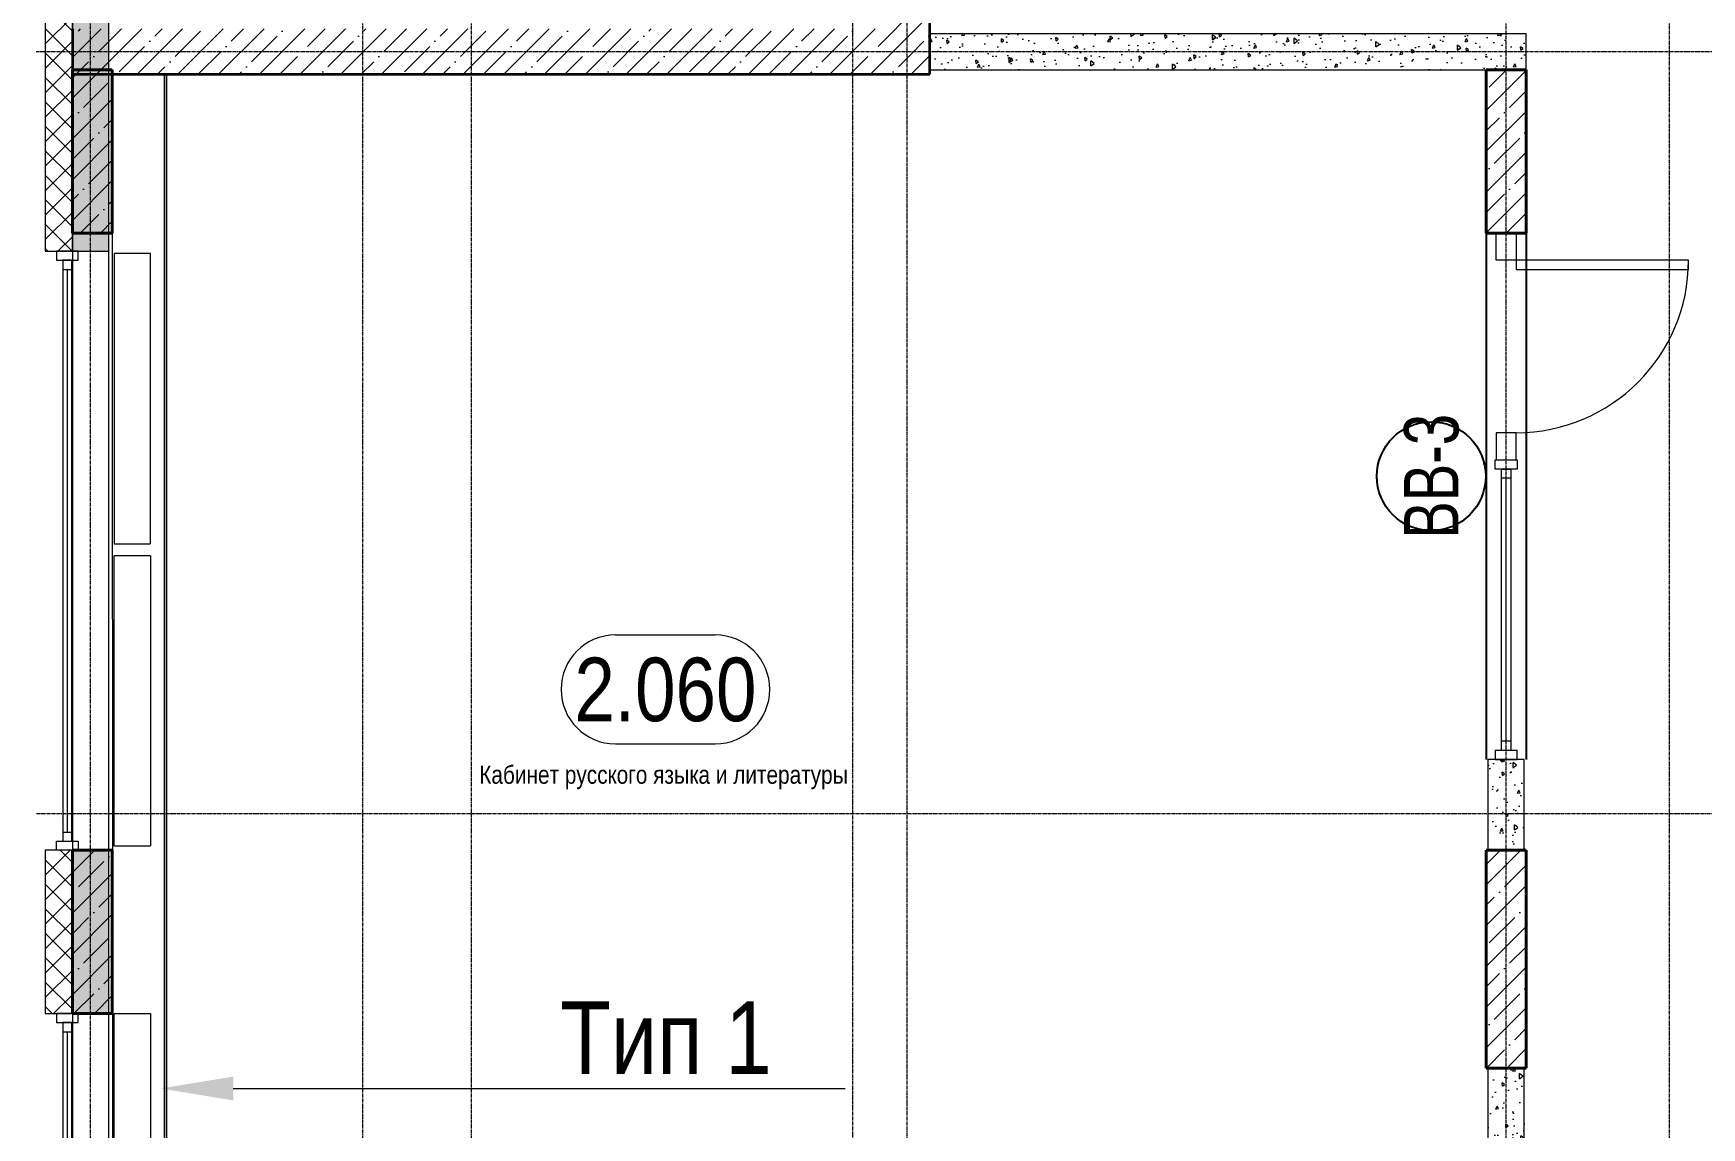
# Model space of a CAD drawing. Header units: millimetres. Extents: x -231292 to 573618, y -153144 to 564035.
# Drawn here: x 103068 to 112261, y 71201 to 77230 of the extents above; entities that cross this region are included whole.
import ezdxf
from ezdxf import colors
from ezdxf.entities.mleader import LeaderData, LeaderLine
from ezdxf.enums import TextEntityAlignment as Align
from ezdxf.math import Vec2, Vec3

# ---------------------------------------------------------------- set-up
doc = ezdxf.new("R2010")
doc.units = ezdxf.units.MM
doc.linetypes.add('CENTER2', pattern=[28.575, 19.05, -3.175, 3.175, -3.175])
doc.linetypes.add('HIDDEN2', pattern=[4.7625, 3.175, -1.5875])
doc.layers.get('0').update_dxf_attribs({"color": 250})
doc.layers.get('Defpoints').update_dxf_attribs({"color": 250})
for name, color, linetype, lineweight in [('A-Wall_Материал_Газоблок_Контур', 250, 'Continuous', 0), ('АР_Area', 250, 'Continuous', 5), ('АР_Витраж', 250, 'Continuous', 13), ('АР_Витраж марка', 250, 'Continuous', 9), ('АР_Двери_витраж', 250, 'Continuous', 9), ('АР_Колонны', 250, 'Continuous', 35), ('АР_Окна', 250, 'Continuous', 5), ('АР_Отопительные приборы', 250, 'HIDDEN2', 0), ('АР_Стены ЖБ', 250, 'Continuous', 35), ('АР_Стены ПЕНОблок', 250, 'Continuous', 20), ('АР_Утеплитель', 250, 'Continuous', 0), ('АР_Штриховка', 250, 'Continuous', 0), ('Зашивка радиаторов тип 1 (фанера и МДФ)', 250, 'Continuous', 0), ('КМ_Фахверки', 250, 'Continuous', 80), ('Размеры зашивки ГКЛ', 250, 'Continuous', 0), ('РД_Оси_100', 250, 'Continuous', 0), ('РД_проем_инж перемыч_фахверк', 250, 'Continuous', 18)]:
    doc.layers.add(name, color=color, linetype=linetype, lineweight=lineweight)
doc.layers.add('РД_Витраж_вн', color=250, linetype='Continuous')
doc.layers.add('РД_Проем', color=250, linetype='Continuous', lineweight=0, plot=False)
doc.styles.add('Arial_09', font='ARIALN.TTF', dxfattribs={"width": 0.9})
doc.styles.add('style1', font='ARIALN.TTF')
pattern_1 = [(45, (8883.4, 13229.69), (-112.2532, 112.2532), []), (45, (8995.66, 13229.69), (-112.2532, 112.2532), [198.4375, -39.6875, 0, -39.6875])]

# ---------------------------------------------------------------- blocks, each defined once
blk = doc.blocks.new('СОШ_2200_АР_ОСИ_М100_28.05.24')
at = {"layer": 'РД_Оси_100', "linetype": 'CENTER2'}
for p, q in [((94500, -6155), (94500, 139938.679)), ((96000, -6155), (96000, 139938.679)), ((102300, -6155), (102300, 139938.679)), ((119910, 59700), (94200, 59700))]:
    blk.add_line(p, q, dxfattribs=at)
for points in [[(96600, -6155), (96600, 139938.679)], [(98700, -6194.98), (98700, 139538.679), (98550, 139938.679)], [(99000, -6195.83), (99000, 139538.679), (99150, 139938.679)], [(103200, -6155), (103200, 139938.679)], [(94200, 63900), (119410, 63900), (119910, 63750)]]:
    blk.add_lwpolyline(points, dxfattribs=at)
blk = doc.blocks.new('MOK-МаркаПом_овал_ареал')
for p, q in [((-2.75, 3), (2.75, 3)), ((-2.75, -3), (2.75, -3))]:
    blk.add_line(p, q)
for centre, radius, start, end in [((-2.75, 0), 3, 90, 270), ((2.75, 0), 3, 270, 90), ((-3.75, 0), 3.5, 0, 0.00095)]:
    blk.add_arc(centre, radius, start, end)
at = {"color": 0, "style": 'style1'}
blk.add_attdef('АР-ПОМЕЩЕНИЕ:НОМЕР', text='', height=3.5, dxfattribs=at).set_placement((0, 0), align=Align.MIDDLE)
at = {"layer": 'Defpoints', "color": 2, "style": 'style1'}
blk.add_attdef('АР-ПОМЕЩЕНИЕ:НАИМЕНОВАНИЕ', text='', height=1, dxfattribs=at).set_placement((-0.094, -4.814), align=Align.MIDDLE)
blk = doc.blocks.new('МаркаВитража1')
at = {"layer": 'Defpoints'}
blk.add_circle((0, 0), 3, dxfattribs=at)
at = {"color": 0, "linetype": 'ByBlock', "lineweight": -2, "style": 'Arial_09', "width": 0.9}
blk.add_attdef('АР-ОКНО:НАИМЕНОВАНИЕ', text='', height=3, dxfattribs=at).set_placement((0, 0), align=Align.MIDDLE)

msp = doc.modelspace()

# ---------------------------------------------------------------- hatches: boundary and pattern name
at = {"layer": 'АР_Штриховка', "linetype": 'Continuous', "lineweight": 5}
h = msp.add_hatch(dxfattribs=at)
h.set_pattern_fill('ANSI35', color=256, scale=25, angle=-360, style=0)
h.set_pattern_definition([(45, (8883.4, 13229.69), (-112.2532, 112.2532), []), (45, (8995.66, 13229.69), (-112.2532, 112.2532), [198.4375, -39.6875, 0, -39.6875])])
h.paths.add_polyline_path([(108008.403, 82104.686), (107758.403, 82354.686), (107758.403, 77254.686), (108008.403, 77004.686)], flags=0)
at = {"layer": 'АР_Штриховка', "linetype": 'Continuous', "lineweight": 0}
h = msp.add_hatch(dxfattribs=at)
h.set_pattern_fill('ANSI37', color=256, scale=30, style=0)
h.set_pattern_definition([(45, (8883.4, 13229.69), (-67.35192, 67.35192), []), (135, (8883.4, 13229.69), (-67.35192, -67.35192), [])])
h.paths.add_polyline_path([(103133.403, 27329.686), (103283.403, 27329.686), (103283.403, 34629.686), (103133.403, 34629.686)], flags=0)
h.paths.add_polyline_path([(103133.403, 37029.686), (103283.403, 37029.686), (103283.403, 38229.686), (103133.403, 38229.686)], flags=0)
h.paths.add_polyline_path([(103133.403, 39429.686), (103283.403, 39429.686), (103283.403, 40329.686), (103133.403, 40329.686)], flags=0)
h.paths.add_polyline_path([(103133.403, 42429.686), (103283.403, 42429.686), (103283.403, 44529.686), (103133.403, 44529.686)], flags=0)
h.paths.add_polyline_path([(103133.403, 45729.686), (103283.403, 45729.686), (103283.403, 46629.686), (103133.403, 46629.686)], flags=0)
h.paths.add_polyline_path([(103133.403, 49929.686), (103283.403, 49929.686), (103283.403, 50829.686), (103133.403, 50829.686)], flags=0)
h.paths.add_polyline_path([(103133.403, 52029.686), (103283.403, 52029.686), (103283.403, 52929.686), (103133.403, 52929.686)], flags=0)
h.paths.add_polyline_path([(103133.403, 54129.686), (103283.403, 54129.686), (103283.403, 55029.686), (103133.403, 55029.686)], flags=0)
h.paths.add_polyline_path([(103133.403, 58329.686), (103283.403, 58329.686), (103283.403, 59229.686), (103133.403, 59229.686)], flags=0)
h.paths.add_polyline_path([(103133.403, 60429.686), (103283.403, 60429.686), (103283.403, 61929.686), (103133.403, 61929.686)], flags=0)
h.paths.add_polyline_path([(103133.403, 63129.686), (103283.403, 63129.686), (103283.403, 64029.686), (103133.403, 64029.686)], flags=0)
h.paths.add_polyline_path([(103133.403, 67329.686), (103283.403, 67329.686), (103283.403, 68529.686), (103133.403, 68529.686)], flags=0)
h.paths.add_polyline_path([(103133.403, 69729.686), (103283.403, 69729.686), (103283.403, 70629.686), (103133.403, 70629.686)], flags=0)
h.paths.add_polyline_path([(103133.403, 71829.686), (103283.403, 71829.686), (103283.403, 72729.686), (103133.403, 72729.686)], flags=0)
h.paths.add_polyline_path([(103133.403, 76029.686), (103283.403, 76029.686), (103283.403, 77329.686), (103133.403, 77329.686)], flags=0)
h = msp.add_hatch(dxfattribs=at)
h.set_pattern_fill('AR-CONC', color=256, style=0)
h.set_pattern_definition([(50, (8883.4, 13229.69), (182.18467, -15.93909), [19.05, -209.55]), (355, (8883.4, 13229.69), (-35.24342, 191.05685), [15.24, -167.64058]), (100.45144, (8898.58, 13228.36), (146.94125, 175.11775), [16.19, -178.09024]), (46.1842, (8883.4, 13280.49), (271.07904, -42.04233), [28.575, -314.325]), (96.63556, (8906, 13276.98), (237.40413, 247.4261), [24.285, -267.1356]), (351.18415, (8883.4, 13280.5), (237.4041, 247.4261), [22.86, -251.4597]), (21, (8908.8, 13267.79), (151.6144, -102.2652), [19.05, -209.55]), (326, (8908.8, 13267.79), (61.80203, 184.18797), [15.24, -167.64]), (71.45144, (8921.44, 13259.26), (213.41642, 81.92277), [16.19, -178.08994]), (37.5, (8883.4, 13229.686), (3.088603, 84.55504), [0, -165.608, 0, -170.18, 0, -168.275]), (7.5, (8883.4, 13229.69), (66.81966, 100.180575), [0, -97.028, 0, -161.798, 0, -64.135]), (327.5, (8826.76, 13229.686), (135.590595, -5.728744), [0, -63.5, 0, -198.12, 0, -262.89]), (317.5, (8801.36, 13229.69), (148.12918, 25.42649), [0, -82.55, 0, -131.572, 0, -186.69])])
h.paths.add_polyline_path([(103283.403, 27329.686), (103483.403, 27329.686), (103483.403, 34629.686), (103283.403, 34629.686)], flags=0)
h.paths.add_polyline_path([(103283.403, 37029.686), (103483.403, 37029.686), (103483.403, 38229.686), (103283.403, 38229.686)], flags=0)
h.paths.add_polyline_path([(103283.403, 39429.686), (103483.403, 39429.686), (103483.403, 40329.686), (103283.403, 40329.686)], flags=0)
h.paths.add_polyline_path([(103283.403, 42429.686), (103483.403, 42429.686), (103483.403, 44529.686), (103283.403, 44529.686)], flags=0)
h.paths.add_polyline_path([(103283.403, 45729.686), (103483.403, 45729.686), (103483.403, 46629.686), (103283.403, 46629.686)], flags=0)
h.paths.add_polyline_path([(103283.403, 49929.686), (103483.403, 49929.686), (103483.403, 50829.686), (103283.403, 50829.686)], flags=0)
h.paths.add_polyline_path([(103283.403, 52029.686), (103483.403, 52029.686), (103483.403, 52929.686), (103283.403, 52929.686)], flags=0)
h.paths.add_polyline_path([(103283.403, 54129.686), (103483.403, 54129.686), (103483.403, 55029.686), (103283.403, 55029.686)], flags=0)
h.paths.add_polyline_path([(103283.403, 58329.686), (103483.403, 58329.686), (103483.403, 59229.686), (103283.403, 59229.686)], flags=0)
h.paths.add_polyline_path([(103283.403, 60429.686), (103483.403, 60429.686), (103483.403, 61929.686), (103283.403, 61929.686)], flags=0)
h.paths.add_polyline_path([(103283.403, 63129.686), (103483.403, 63129.686), (103483.403, 64029.686), (103283.403, 64029.686)], flags=0)
h.paths.add_polyline_path([(103283.403, 67329.686), (103483.403, 67329.686), (103483.403, 68529.686), (103283.403, 68529.686)], flags=0)
h.paths.add_polyline_path([(103283.403, 69729.686), (103483.403, 69729.686), (103483.403, 70629.686), (103283.403, 70629.686)], flags=0)
h.paths.add_polyline_path([(103283.403, 71829.686), (103483.403, 71829.686), (103483.403, 72729.686), (103283.403, 72729.686)], flags=0)
h.paths.add_polyline_path([(103283.403, 76029.686), (103483.403, 76029.686), (103483.403, 77329.686), (103283.403, 77329.686)], flags=0)
at = {"layer": 'АР_Штриховка', "linetype": 'Continuous', "lineweight": 5}
h = msp.add_hatch(dxfattribs=at)
h.set_pattern_fill('ANSI35', color=256, scale=25, style=0)
h.set_pattern_definition(pattern_1)
h.paths.add_polyline_path([(108008.403, 77004.686), (107758.403, 77254.686), (103283.403, 77254.686), (103283.403, 77004.686)], flags=0)
at = {"layer": 'АР_Штриховка', "linetype": 'Continuous', "lineweight": 0}
h = msp.add_hatch(dxfattribs=at)
h.set_pattern_fill('AR-CONC', color=256, angle=45, style=0)
h.set_pattern_definition([(95, (8883.4, 13229.69), (140.09465, 117.55338), [19.05, -209.55]), (40, (8883.4, 13229.69), (-160.01845, 110.17673), [15.24, -167.64058]), (145.45144, (8895.08, 13239.48), (-19.9238, 227.7301), [16.19, -178.09024]), (91.1842, (8847.48, 13265.6), (221.41024, 161.9534), [28.575, -314.325]), (141.63556, (8865.93, 13279.1), (-7.0866, 342.82676), [24.285, -267.1356]), (36.18415, (8847.48, 13265.6), (-7.0866, 342.82676), [22.85997, -251.45973]), (66, (8874.42, 13274.59), (179.51998, 34.89515), [19.05, -209.55]), (11, (8874.42, 13274.59), (-86.53993, 173.9412), [15.24, -167.64]), (116.45145, (8889.38, 13277.5), (92.98005, 208.83634), [16.19, -178.08994]), (82.5, (8883.4, 13229.686), (-57.60547, 61.973414), [0, -165.608, 0, -170.18, 0, -168.275]), (52.5, (8883.4, 13229.69), (-23.58973, 118.087), [0, -97.028, 0, -161.798, 0, -64.135]), (12.5, (8843.35, 13189.634), (99.927863, 91.826196), [0, -63.5, 0, -198.12, 0, -262.89]), (2.5, (8825.39, 13171.67), (86.7639, 122.72239), [0, -82.55, 0, -131.572, 0, -186.69])])
h.paths.add_polyline_path([(111293.403, 77029.686), (111293.403, 77229.686), (108808.403, 77229.686), (108808.403, 77029.686)], flags=0)
h.paths.add_polyline_path([(108808.403, 77029.686), (108808.403, 77229.686), (108008.403, 77229.686), (108008.403, 77029.686)], flags=0)
at = {"layer": 'АР_Штриховка', "linetype": 'Continuous', "lineweight": 5}
h = msp.add_hatch(dxfattribs=at)
h.set_pattern_fill('ANSI35', color=256, scale=25, style=0)
h.set_pattern_definition(pattern_1)
h.paths.add_polyline_path([(103503.403, 77029.686), (103283.403, 77029.686), (103283.403, 76129.686), (103503.403, 76129.686)], flags=0)
h = msp.add_hatch(dxfattribs=at)
h.set_pattern_fill('ANSI35', color=256, scale=25, style=0)
h.set_pattern_definition(pattern_1)
h.paths.add_polyline_path([(111293.403, 77029.686), (111073.403, 77029.686), (111073.403, 76129.686), (111293.403, 76129.686)], flags=0)
at = {"layer": 'АР_Штриховка', "linetype": 'Continuous', "lineweight": 0}
h = msp.add_hatch(dxfattribs=at)
h.set_pattern_fill('AR-CONC', color=256, angle=-315, style=0)
h.set_pattern_definition([(95, (8883.4, 13229.69), (140.09465, 117.55338), [19.05, -209.55]), (40, (8883.4, 13229.69), (-160.01845, 110.17673), [15.24, -167.64058]), (145.45144, (8895.08, 13239.48), (-19.9238, 227.7301), [16.19, -178.09024]), (91.1842, (8847.48, 13265.6), (221.41024, 161.9534), [28.575, -314.325]), (141.63556, (8865.93, 13279.1), (-7.0866, 342.82676), [24.285, -267.1356]), (36.18415, (8847.48, 13265.6), (-7.0866, 342.82676), [22.85997, -251.4597]), (66, (8874.42, 13274.59), (179.51998, 34.89515), [19.05, -209.55]), (11, (8874.42, 13274.59), (-86.53993, 173.9412), [15.24, -167.64]), (116.45145, (8889.38, 13277.5), (92.98005, 208.83634), [16.19, -178.08994]), (82.5, (8883.4, 13229.686), (-57.60547, 61.973414), [0, -165.608, 0, -170.18, 0, -168.275]), (52.5, (8883.4, 13229.69), (-23.58973, 118.087), [0, -97.028, 0, -161.798, 0, -64.135]), (12.5, (8843.35, 13189.634), (99.927863, 91.826196), [0, -63.5, 0, -198.12, 0, -262.89]), (2.5, (8825.39, 13171.67), (86.7639, 122.72239), [0, -82.55, 0, -131.572, 0, -186.69])])
h.paths.add_polyline_path([(111283.403, 73229.539), (111083.403, 73229.539), (111083.403, 72728.686), (111283.403, 72728.686)], flags=0)
at = {"layer": 'АР_Штриховка', "linetype": 'Continuous', "lineweight": 5}
h = msp.add_hatch(dxfattribs=at)
h.set_pattern_fill('ANSI35', color=256, scale=25, style=0)
h.set_pattern_definition(pattern_1)
h.paths.add_polyline_path([(103503.403, 72729.686), (103283.403, 72729.686), (103283.403, 71829.686), (103503.403, 71829.686)], flags=0)
h = msp.add_hatch(dxfattribs=at)
h.set_pattern_fill('ANSI35', color=256, scale=25, style=0)
h.set_pattern_definition(pattern_1)
h.paths.add_polyline_path([(111293.403, 72729.686), (111073.403, 72729.686), (111073.403, 71529.686), (111293.403, 71529.686)], flags=0)
at = {"layer": 'АР_Штриховка', "linetype": 'Continuous', "lineweight": 0}
h = msp.add_hatch(dxfattribs=at)
h.set_pattern_fill('AR-CONC', color=256, angle=-315, style=0)
h.set_pattern_definition([(95, (8883.4, 13229.69), (140.09465, 117.55338), [19.05, -209.55]), (40, (8883.4, 13229.69), (-160.01845, 110.17673), [15.24, -167.64058]), (145.45144, (8895.08, 13239.48), (-19.9238, 227.7301), [16.19, -178.09024]), (91.1842, (8847.48, 13265.6), (221.41024, 161.9534), [28.575, -314.325]), (141.63556, (8865.93, 13279.1), (-7.0866, 342.82676), [24.285, -267.1356]), (36.18415, (8847.48, 13265.6), (-7.0866, 342.82676), [22.85997, -251.4597]), (66, (8874.42, 13274.59), (179.51998, 34.89515), [19.05, -209.55]), (11, (8874.42, 13274.59), (-86.53993, 173.9412), [15.24, -167.64]), (116.45145, (8889.38, 13277.5), (92.98005, 208.83634), [16.19, -178.08994]), (82.5, (8883.4, 13229.686), (-57.60547, 61.973414), [0, -165.608, 0, -170.18, 0, -168.275]), (52.5, (8883.4, 13229.69), (-23.58973, 118.087), [0, -97.028, 0, -161.798, 0, -64.135]), (12.5, (8843.35, 13189.634), (99.927863, 91.826196), [0, -63.5, 0, -198.12, 0, -262.89]), (2.5, (8825.39, 13171.67), (86.7639, 122.72239), [0, -82.55, 0, -131.572, 0, -186.69])])
h.paths.add_polyline_path([(111283.403, 71530.686), (111083.403, 71530.686), (111083.403, 68829.686), (111283.403, 68829.686)], flags=0)
h.paths.add_polyline_path([(111283.403, 68829.686), (111083.403, 68829.686), (111083.403, 68528.685), (111283.403, 68528.685)], flags=0)

# ---------------------------------------------------------------- linework, layer by layer
at = {"layer": 'A-Wall_Материал_Газоблок_Контур', "linetype": 'Continuous', "lineweight": 0}
for p, q in [((103483.403, 72729.686), (103483.403, 76029.686)), ((103483.403, 70629.686), (103483.403, 71829.686))]:
    msp.add_line(p, q, dxfattribs=at)
at = {"layer": 'АР_Витраж', "linetype": 'Continuous', "lineweight": 5}
for p, q in [((111073.403, 73229.539), (111073.403, 74879.686)), ((111293.403, 73229.539), (111293.403, 74879.686))]:
    msp.add_line(p, q, dxfattribs=at)
at = {"layer": 'АР_Витраж', "linetype": 'Continuous', "lineweight": 13}
for p, q in [((111208.403, 74779.686), (111158.403, 74779.686)), ((111183.403, 73329.539), (111183.403, 74779.686)), ((111208.403, 73329.539), (111158.403, 73329.539))]:
    msp.add_line(p, q, dxfattribs=at)
for points in [[(111123.403, 74829.686), (111123.403, 74879.686), (111243.403, 74879.686), (111243.403, 74829.686)], [(111208.403, 73279.539), (111158.403, 73279.539), (111158.403, 74829.686), (111208.403, 74829.686)], [(111123.403, 73279.539), (111123.403, 73229.539), (111243.403, 73229.539), (111243.403, 73279.539)]]:
    msp.add_lwpolyline(points, close=True, dxfattribs=at)
at = {"layer": 'АР_Двери_витраж', "linetype": 'Continuous', "lineweight": 9}
for points in [[(111128.403, 75979.686), (111128.403, 76129.686), (111238.403, 76129.686), (111238.403, 75979.686)], [(111238.403, 75979.686), (111238.403, 75929.686), (112188.403, 75929.686), (112188.403, 75979.686)], [(111128.403, 75029.686), (111128.403, 74879.686), (111238.403, 74879.686), (111238.403, 75029.686)]]:
    msp.add_lwpolyline(points, close=True, dxfattribs=at)
msp.add_arc((111238.403, 75979.686), 950, 270, 0, dxfattribs=at)
at = {"layer": 'АР_Колонны', "linetype": 'HIDDEN2', "lineweight": 25}
for p, q in [((103283.403, 77029.686), (103503.403, 77029.686)), ((103283.403, 76129.686), (103283.403, 77029.686)), ((103503.403, 77029.686), (103503.403, 76129.686)), ((111073.403, 77029.686), (111293.403, 77029.686)), ((111073.403, 76129.686), (111073.403, 77029.686)), ((111293.403, 77029.686), (111293.403, 76129.686)), ((103503.403, 76129.686), (103283.403, 76129.686)), ((111293.403, 76129.686), (111073.403, 76129.686)), ((103283.403, 72729.686), (103503.403, 72729.686)), ((103283.403, 71829.686), (103283.403, 72729.686)), ((103503.403, 72729.686), (103503.403, 71829.686)), ((111073.403, 72729.686), (111293.403, 72729.686)), ((111073.403, 71529.686), (111073.403, 72729.686)), ((111293.403, 72729.686), (111293.403, 71529.686)), ((103503.403, 71829.686), (103283.403, 71829.686)), ((111293.403, 71529.686), (111073.403, 71529.686))]:
    msp.add_line(p, q, dxfattribs=at)
at = {"layer": 'АР_Колонны', "linetype": 'Continuous', "lineweight": 35}
for p, q in [((103283.403, 76129.686), (103283.403, 77029.686)), ((103283.403, 77029.686), (103503.403, 77029.686)), ((103503.403, 76129.686), (103503.403, 77029.686)), ((111073.403, 76129.686), (111073.403, 77029.686)), ((111293.403, 77029.686), (111073.403, 77029.686)), ((111293.403, 77029.686), (111073.403, 77029.686)), ((111293.403, 76129.686), (111293.403, 77029.686)), ((103283.403, 76129.686), (103503.403, 76129.686)), ((111073.403, 76129.686), (111293.403, 76129.686)), ((103283.403, 71829.686), (103283.403, 72729.686)), ((103283.403, 72729.686), (103503.403, 72729.686)), ((103503.403, 71829.686), (103503.403, 72729.686)), ((111073.403, 71529.686), (111073.403, 72729.686)), ((111073.403, 72729.686), (111293.403, 72729.686)), ((111293.403, 71529.686), (111293.403, 72729.686)), ((103283.403, 71829.686), (103503.403, 71829.686)), ((111073.403, 71529.686), (111293.403, 71529.686))]:
    msp.add_line(p, q, dxfattribs=at)
at = {"layer": 'АР_Окна', "linetype": 'Continuous', "lineweight": 5}
for p, q in [((103483.403, 72729.686), (103483.403, 76029.686)), ((103230.903, 75929.686), (103280.903, 75929.686)), ((103255.903, 72829.686), (103255.903, 75929.686)), ((103230.903, 72829.686), (103280.903, 72829.686)), ((103483.403, 70629.686), (103483.403, 71829.686)), ((103230.903, 71729.686), (103280.903, 71729.686)), ((103255.903, 70729.686), (103255.903, 71729.686))]:
    msp.add_line(p, q, dxfattribs=at)
for points in [[(103315.903, 75979.686), (103315.903, 76029.686), (103195.903, 76029.686), (103195.903, 75979.686)], [(103230.903, 72779.686), (103280.903, 72779.686), (103280.903, 75979.686), (103230.903, 75979.686)], [(103315.903, 72779.686), (103315.903, 72729.686), (103195.903, 72729.686), (103195.903, 72779.686)], [(103315.903, 71779.686), (103315.903, 71829.686), (103195.903, 71829.686), (103195.903, 71779.686)], [(103230.903, 70679.686), (103280.903, 70679.686), (103280.903, 71779.686), (103230.903, 71779.686)]]:
    msp.add_lwpolyline(points, close=True, dxfattribs=at)
at = {"layer": 'АР_Отопительные приборы'}
for points in [[(103713.403, 76017.853), (103513.403, 76017.853), (103513.403, 74417.853), (103713.403, 74417.853)], [(103513.403, 74352.621), (103713.403, 74352.621), (103713.403, 72752.621), (103513.403, 72752.621)], [(103713.403, 70629.686), (103513.403, 70629.686), (103513.403, 71829.686), (103713.403, 71829.686)]]:
    msp.add_lwpolyline(points, close=True, dxfattribs=at)
at = {"layer": 'АР_Стены ЖБ', "linetype": 'Continuous', "lineweight": 35}
for p, q in [((108008.403, 77004.686), (108008.403, 82104.686)), ((103283.403, 77254.686), (103283.403, 77004.686)), ((103283.403, 77004.686), (108008.403, 77004.686))]:
    msp.add_line(p, q, dxfattribs=at)
at = {"layer": 'АР_Стены ЖБ', "linetype": 'Continuous', "lineweight": 40}
for p, q in [((103503.403, 77029.686), (103283.403, 77029.686)), ((103283.403, 77029.686), (103283.403, 76129.686)), ((103503.403, 76129.686), (103503.403, 77029.686)), ((111293.403, 77029.686), (111073.403, 77029.686)), ((111073.403, 77029.686), (111073.403, 76129.686)), ((111293.403, 76129.686), (111293.403, 77029.686)), ((103283.403, 76129.686), (103503.403, 76129.686)), ((111073.403, 76129.686), (111293.403, 76129.686)), ((103503.403, 72729.686), (103283.403, 72729.686)), ((103283.403, 72729.686), (103283.403, 71829.686)), ((103503.403, 71829.686), (103503.403, 72729.686)), ((111293.403, 72729.686), (111073.403, 72729.686)), ((111073.403, 72729.686), (111073.403, 71529.686)), ((111293.403, 71529.686), (111293.403, 72729.686)), ((103283.403, 71829.686), (103503.403, 71829.686)), ((111073.403, 71529.686), (111293.403, 71529.686))]:
    msp.add_line(p, q, dxfattribs=at)
at = {"layer": 'АР_Стены ПЕНОблок', "linetype": 'Continuous', "lineweight": 20}
for p, q in [((103283.403, 77329.686), (103283.403, 76029.686)), ((103483.403, 76029.686), (103483.403, 77329.686)), ((108008.403, 77229.686), (111293.403, 77229.686)), ((108008.403, 77229.686), (108008.403, 77029.686)), ((111293.403, 77029.686), (111293.403, 77229.686)), ((108008.403, 77029.686), (111293.403, 77029.686)), ((103283.403, 76029.686), (103483.403, 76029.686)), ((111283.403, 73229.539), (111083.403, 73229.539)), ((111083.403, 73229.539), (111083.403, 72728.686)), ((111283.403, 72728.686), (111283.403, 73229.539)), ((103483.403, 72729.686), (103283.403, 72729.686)), ((103283.403, 72729.686), (103283.403, 71829.686)), ((103483.403, 71829.686), (103483.403, 72729.686)), ((111083.403, 72728.686), (111283.403, 72728.686)), ((103283.403, 71829.686), (103483.403, 71829.686)), ((111283.403, 71530.686), (111083.403, 71530.686)), ((111083.403, 71530.686), (111083.403, 68829.686)), ((111283.403, 68528.685), (111283.403, 71530.686))]:
    msp.add_line(p, q, dxfattribs=at)
at = {"layer": 'АР_Утеплитель', "linetype": 'Continuous', "lineweight": 0}
for p, q in [((103133.403, 77329.686), (103133.403, 76029.686)), ((103283.403, 76029.686), (103283.403, 77329.686)), ((103133.403, 76029.686), (103283.403, 76029.686)), ((103283.403, 72729.686), (103133.403, 72729.686)), ((103133.403, 72729.686), (103133.403, 71829.686)), ((103283.403, 71829.686), (103283.403, 72729.686)), ((103133.403, 71829.686), (103283.403, 71829.686))]:
    msp.add_line(p, q, dxfattribs=at)
at = {"layer": 'Зашивка радиаторов тип 1 (фанера и МДФ)', "linetype": 'Continuous', "lineweight": 0}
for p, q in [((103503.403, 77001.375), (103803.403, 77001.387)), ((103503.403, 77001.375), (103503.777, 67929.686)), ((103791.277, 67929.698), (103790.903, 77001.387)), ((103790.903, 77001.387), (103791.277, 67929.698)), ((103803.777, 67929.699), (103803.403, 77001.387))]:
    msp.add_line(p, q, dxfattribs=at)
at = {"layer": 'КМ_Фахверки', "lineweight": 5}
msp.add_lwpolyline([(79583.403, 81804.686), (103283.403, 81804.103), (103283.403, 13129.686), (123583.403, 13129.686), (123583.371, 148129.686), (81883.406, 148129.686), (81883.406, 142129.686), (46283.403, 142129.686), (46283.403, 113829.686), (8783.403, 113829.686), (8783.403, 26629.686), (36583.403, 26629.686), (36583.403, 39729.686), (29083.403, 39729.686), (29083.403, 81804.686), (54383.403, 81804.686), (54383.403, 13129.686), (92083.403, 13129.686), (92083.403, 26829.686), (74683.402, 26829.694), (74683.401, 81804.686), (79584.99, 81804.686)], dxfattribs=at)
at = {"layer": 'РД_Витраж_вн', "linetype": 'Continuous', "lineweight": -3}
for p, q in [((111073.403, 76129.686), (111073.403, 73229.686)), ((111293.403, 76129.686), (111293.403, 73229.686))]:
    msp.add_line(p, q, dxfattribs=at)
at = {"layer": 'РД_Проем', "linetype": 'Continuous', "lineweight": 0}
for p, q in [((111073.403, 76129.686), (111073.403, 73229.686)), ((111293.403, 76129.686), (111293.403, 73229.686))]:
    msp.add_line(p, q, dxfattribs=at)
at = {"layer": 'РД_проем_инж перемыч_фахверк', "linetype": 'Continuous', "lineweight": 18}
for p, q in [((111073.403, 76129.686), (111073.403, 73229.686)), ((111293.403, 76129.686), (111293.403, 73229.686))]:
    msp.add_line(p, q, dxfattribs=at)

# ---------------------------------------------------------------- block references
at = {"layer": 'АР_Area', "linetype": 'Continuous', "lineweight": 5, "xscale": 100, "yscale": 100, "zscale": 100}
msp.add_blockref('MOK-МаркаПом_овал_ареал', (106550.996, 73615.473), dxfattribs=at).add_auto_attribs({'АР-ПОМЕЩЕНИЕ:НОМЕР': '2.060', 'АР-ПОМЕЩЕНИЕ:НАИМЕНОВАНИЕ': 'Кабинет русского языка и литературы'})
at = {"layer": 'АР_Витраж марка', "linetype": 'Continuous', "lineweight": 9, "xscale": 100, "yscale": 100, "zscale": 100, "rotation": 90}
msp.add_blockref('МаркаВитража1', (110770.632, 74789.623), dxfattribs=at).add_auto_attribs({'АР-ОКНО:НАИМЕНОВАНИЕ': 'ВВ-3'})
at = {"layer": 'РД_Оси_100'}
msp.add_blockref('СОШ_2200_АР_ОСИ_М100_28.05.24', (8883.403, 13229.686), dxfattribs=at)

# ---------------------------------------------------------------- leaders
at = {"layer": 'Размеры зашивки ГКЛ'}
ml = msp.add_multileader_mtext('Standard', dxfattribs=at)
ml.set_content('\\pxsm1;Тип 1 ', color=(0, 0, 138), style='style1')
ml.set_leader_properties(color=256, linetype='ByLayer', lineweight=9)
ml.build(insert=Vec2(0, 0))
ml.multileader.update_dxf_attribs({"has_dogleg": 0, "text_left_attachment_type": 6, "text_right_attachment_type": 6, "text_bottom_attachment_type": 10, "dogleg_length": 25, "arrow_head_size": 400})
ctx = ml.context
ctx.base_point, ctx.char_height, ctx.arrow_head_size, ctx.landing_gap_size, ctx.plane_origin = Vec3(105920.011, 71416.873), 400, 400, 50, Vec3(97975.665, 78387.437)
ctx.left_attachment, ctx.right_attachment, ctx.top_attachment = 6, 6, 10
notes = []
notes.append((ctx, [(0, (1, 1, 0), (105895.011, 71416.873), (1, 0), 25, [(1, [(103769.797, 71416.873)], 0, [])])]))
ctx.mtext.insert, ctx.mtext.width, ctx.mtext.defined_height, ctx.mtext.line_spacing_factor, ctx.mtext.flow_direction = Vec3(105970.011, 71896.873), 1668.44707, 600, 0.3, 5
for ctx, leaders in notes:
    for number, flags, end, landing, length, lines in leaders:
        leader = LeaderData()
        leader.index, (leader.has_last_leader_line, leader.has_dogleg_vector, leader.attachment_direction) = number, flags
        leader.last_leader_point, leader.dogleg_vector, leader.dogleg_length = Vec3(end), Vec3(landing), length
        for number, points, colour, breaks in lines:
            line = LeaderLine()
            line.index, line.vertices, line.color, line.breaks = number, Vec3.list(points), colors.encode_raw_color(colour), breaks
            leader.lines.append(line)
        ctx.leaders.append(leader)

doc.saveas('drawing.dxf')
